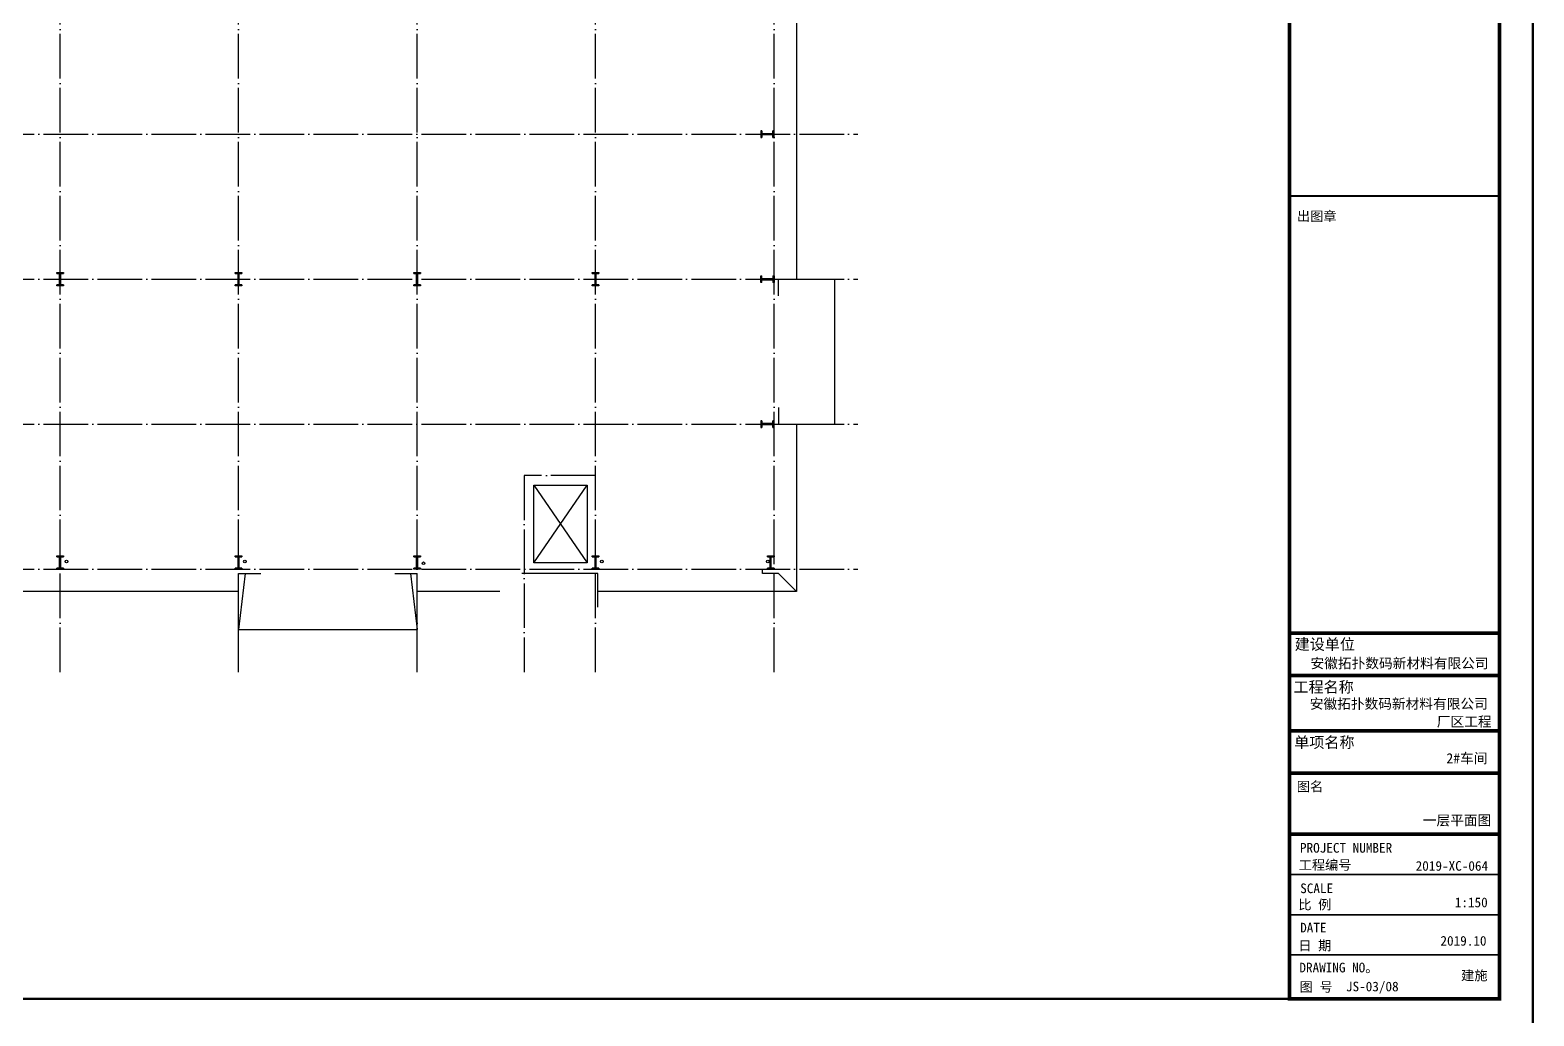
# Model space of a CAD drawing. Extents: x -518586 to 1253874, y -62343 to 661177.
# Drawn here: x 1186472 to 1253874, y 383940 to 428148 of the extents above; entities that cross this region are included whole.
import ezdxf

# ---------------------------------------------------------------- set-up
doc = ezdxf.new("R2010")
doc.units = 0
doc.header["$LTSCALE"] = 1000
doc.header["$MEASUREMENT"] = 0
doc.linetypes.add('DOTE', pattern=[2.42, 2, -0.2, 0.02, -0.2])
for name, color, linetype in [('COLUMN', 9, 'Continuous'), ('DOTE', 9, 'DOTE'), ('E_OTHER', 7, 'Continuous'), ('PUB_TEXT', 7, 'Continuous'), ('STAIR', 2, 'Continuous'), ('图框', 7, 'Continuous'), ('尺寸线', 3, 'Continuous'), ('路', 150, 'Continuous'), ('钢柱', 7, 'Continuous')]:
    doc.layers.add(name, color=color, linetype=linetype)
doc.styles.add('宋体', font='SimSun.ttf', dxfattribs={"width": 0.8})
doc.styles.add('黑体', font='simhei.ttf')

# ---------------------------------------------------------------- blocks, each defined once
blk = doc.blocks.new('A$C23043752')
at = {"layer": 'COLUMN'}
blk.add_hatch(color=256, dxfattribs=at).paths.add_polyline_path([(0, 600), (0, 550), (125, 550), (125, 50), (0, 50), (0, 0), (300, 0), (300, 50), (175, 50), (175, 550), (300, 550), (300, 600)])
for p, q in [((0, 600), (0, 550)), ((300, 600), (0, 600)), ((125, 550), (0, 550)), ((0, 50), (125, 50)), ((0, 50), (0, 0)), ((0, 0), (300, 0)), ((125, 550), (125, 50)), ((175, 550), (175, 50)), ((300, 550), (175, 550)), ((175, 50), (300, 50)), ((300, 550), (300, 600)), ((300, 0), (300, 50))]:
    blk.add_line(p, q, dxfattribs=at)
blk = doc.blocks.new('A$C2E6C69CD')
at = {"layer": 'COLUMN', "xscale": -1, "rotation": 359.9999999999998}
blk.add_blockref('A$C23043752', (300, 0), dxfattribs=at)
blk.add_blockref('A$C23043752', (300, 0), dxfattribs=at)
blk = doc.blocks.new('A$C6F9B7E11')
blk.add_blockref('A$C2E6C69CD', (0, 0))

msp = doc.modelspace()

# ---------------------------------------------------------------- linework, layer by layer
for p, q in [((1242920, 401098), (1252158, 401098)), ((1242920, 399200), (1252161, 399200)), ((1242920, 396718), (1252194, 396718)), ((1242920, 394821), (1252194, 394821))]:
    msp.add_line(p, q)
at = {"layer": 'DOTE', "color": 8}
for p, q in [((1187819, 399355), (1187819, 460598)), ((1195819, 399355), (1195819, 460598)), ((1203819, 399355), (1203819, 460598)), ((1211819, 399355), (1211819, 460598)), ((1219819, 399355), (1219819, 460598)), ((1112060, 423476), (1223577, 423476)), ((1112060, 416976), (1223577, 416976)), ((1112060, 410476), (1223577, 410476)), ((1211819, 408176), (1208619, 408176)), ((1208619, 408176), (1208619, 399355)), ((1112060, 403976), (1223577, 403976))]:
    msp.add_line(p, q, dxfattribs=at)
at = {"layer": 'E_OTHER', "color": 0}
for centre in [(1188103, 404315), (1196103, 404315), (1204103, 404237), (1212103, 404315)]:
    msp.add_circle(centre, 60, dxfattribs=at)
at = {"layer": 'STAIR', "color": 0}
for p, q in [((1196119, 403776), (1195819, 401276)), ((1195819, 403776), (1196819, 403776)), ((1195819, 401276), (1195819, 403776)), ((1202819, 403776), (1203819, 403776)), ((1203519, 403776), (1203819, 401276)), ((1203819, 401276), (1203819, 403776)), ((1195819, 401276), (1203819, 401276))]:
    msp.add_line(p, q, dxfattribs=at)
at = {"layer": '图框', "color": 0}
msp.add_line((1242920, 401098), (1252289, 401098), dxfattribs=at)
at = {"layer": '图框', "color": 4}
for points, const_width in [([(1096175, 383207), (1253825, 383207), (1253825, 472307), (1096175, 472307)], 98.6), ([(1099925, 384707), (1252325, 384707), (1252325, 470807), (1099925, 470807)], 98.6), ([(1242920, 470807), (1252325, 470807), (1252325, 384707), (1242920, 384707)], 163)]:
    msp.add_lwpolyline(points, close=True, dxfattribs=dict(at, const_width=const_width))
for points, const_width in [([(1242920, 470807), (1242920, 384707)], 163), ([(1242920, 401098), (1252289, 401098)], 164), ([(1242920, 399200), (1252292, 399200)], 164), ([(1242920, 396718), (1252325, 396718)], 164), ([(1242920, 394821), (1252325, 394821)], 164), ([(1242920, 392098), (1252325, 392098)], 164), ([(1242920, 390285), (1252325, 390285)], 66.6), ([(1242920, 388475), (1252325, 388475)], 66.6), ([(1242920, 386679), (1252325, 386679)], 66.6)]:
    msp.add_lwpolyline(points, dxfattribs=dict(at, const_width=const_width))
at = {"layer": '图框', "color": 0}
for points, const_width in [([(1242927, 420709), (1252332, 420709)], 82.5), ([(1242920, 401098), (1252289, 401098)], 66.6)]:
    msp.add_lwpolyline(points, dxfattribs=dict(at, const_width=const_width))
at = {"layer": '尺寸线', "color": 0}
for p, q in [((1220019, 416226), (1220019, 416976)), ((1220019, 416976), (1221519, 416976)), ((1221519, 416976), (1222519, 416976)), ((1222519, 416976), (1222519, 410476)), ((1220019, 411226), (1220019, 410476)), ((1220019, 410476), (1222519, 410476)), ((1209053, 407743), (1211446, 404258)), ((1209053, 404258), (1211446, 407743)), ((1211919, 403776), (1208519, 403776)), ((1211919, 402276), (1211919, 403776)), ((1219294, 403776), (1219294, 403976)), ((1220019, 403776), (1219294, 403776)), ((1220819, 402976), (1220019, 403776))]:
    msp.add_line(p, q, dxfattribs=at)
for points in [[(1220819, 442976), (1220819, 416976)], [(1220819, 410476), (1220819, 404276)], [(1220819, 404276), (1220819, 402976), (1211919, 402976)], [(1195819, 402976), (1171819, 402976)], [(1207519, 402976), (1203819, 402976)]]:
    msp.add_lwpolyline(points, dxfattribs=at)
msp.add_lwpolyline([(1209053, 407743), (1211446, 407743), (1211446, 404258), (1209053, 404258)], close=True, dxfattribs=at)
at = {"layer": '路', "color": 0}
msp.add_circle((1219538, 404320), 60, dxfattribs=at)

# ---------------------------------------------------------------- block references
at = {"layer": 'DOTE', "color": 8, "rotation": 180}
for p in [(1195969, 417276), (1203969, 417276)]:
    msp.add_blockref('A$C6F9B7E11', p, dxfattribs=at)
at = {"layer": '钢柱', "ltscale": 1000, "xscale": -1, "rotation": 270}
for p in [(1219219, 423326), (1219219, 410326)]:
    msp.add_blockref('A$C6F9B7E11', p, dxfattribs=at)
at = {"layer": '钢柱', "ltscale": 1000}
for p, rotation in [((1187969, 417276), 180), ((1211969, 417276), 180), ((1219819, 416826), 90), ((1187969, 404576), 180), ((1195969, 404576), 180), ((1203969, 404576), 180), ((1211969, 404576), 180), ((1219819, 404576), 180)]:
    msp.add_blockref('A$C6F9B7E11', p, dxfattribs=dict(at, rotation=rotation))

# ---------------------------------------------------------------- texts
at = {"layer": 'PUB_TEXT'}
for s, height, style, p in [('安徽拓扑数码新材料有限公司', 450, '宋体', (1243861, 399529)), ('安徽拓扑数码新材料有限公司', 450, '宋体', (1243828, 397714)), ('厂区工程', 450, '宋体', (1249521, 396915)), ('2#车间', 450, '黑体', (1249952, 395271)), ('一层平面图', 450, '宋体', (1248894, 392487, 0)), ('2019-XC-064', 433.86, '黑体', (1248574, 390451)), ('1:150', 433.9, '黑体', (1250327, 388815)), ('2019.10', 433.9, '黑体', (1249684, 387092)), ('建施', 433.9, '黑体', (1250611, 385540)), ('JS-03/08', 433.9, '黑体', (1245449, 385044))]:
    msp.add_text(s, height=height, dxfattribs=dict(at, style=style)).set_placement(p)
at = {"layer": '图框', "color": 4, "style": '黑体'}
for s, height, p in [('出图章', 433.9, (1243251, 419586)), ('建设单位', 495, (1243153, 400361)), ('工程名称', 495, (1243098, 398444)), ('单项名称', 495, (1243131, 395962)), ('图名', 433.9, (1243245, 394011)), ('工程编号', 433.9, (1243330, 390494)), ('SCALE', 433.9, (1243399, 389446)), ('比 例', 433.9, (1243316, 388715)), ('DATE', 433.9, (1243397, 387683)), ('日 期', 433.9, (1243316, 386879)), ('DRAWING NO。', 433.86, (1243363, 385893)), ('图 号', 433.9, (1243377, 385026))]:
    msp.add_text(s, height=height, dxfattribs=at).set_placement(p)
at = {"layer": '图框', "color": 0, "style": '黑体'}
msp.add_text('PROJECT NUMBER', height=433.86, dxfattribs=at).set_placement((1243389, 391261))

doc.saveas('drawing.dxf')
